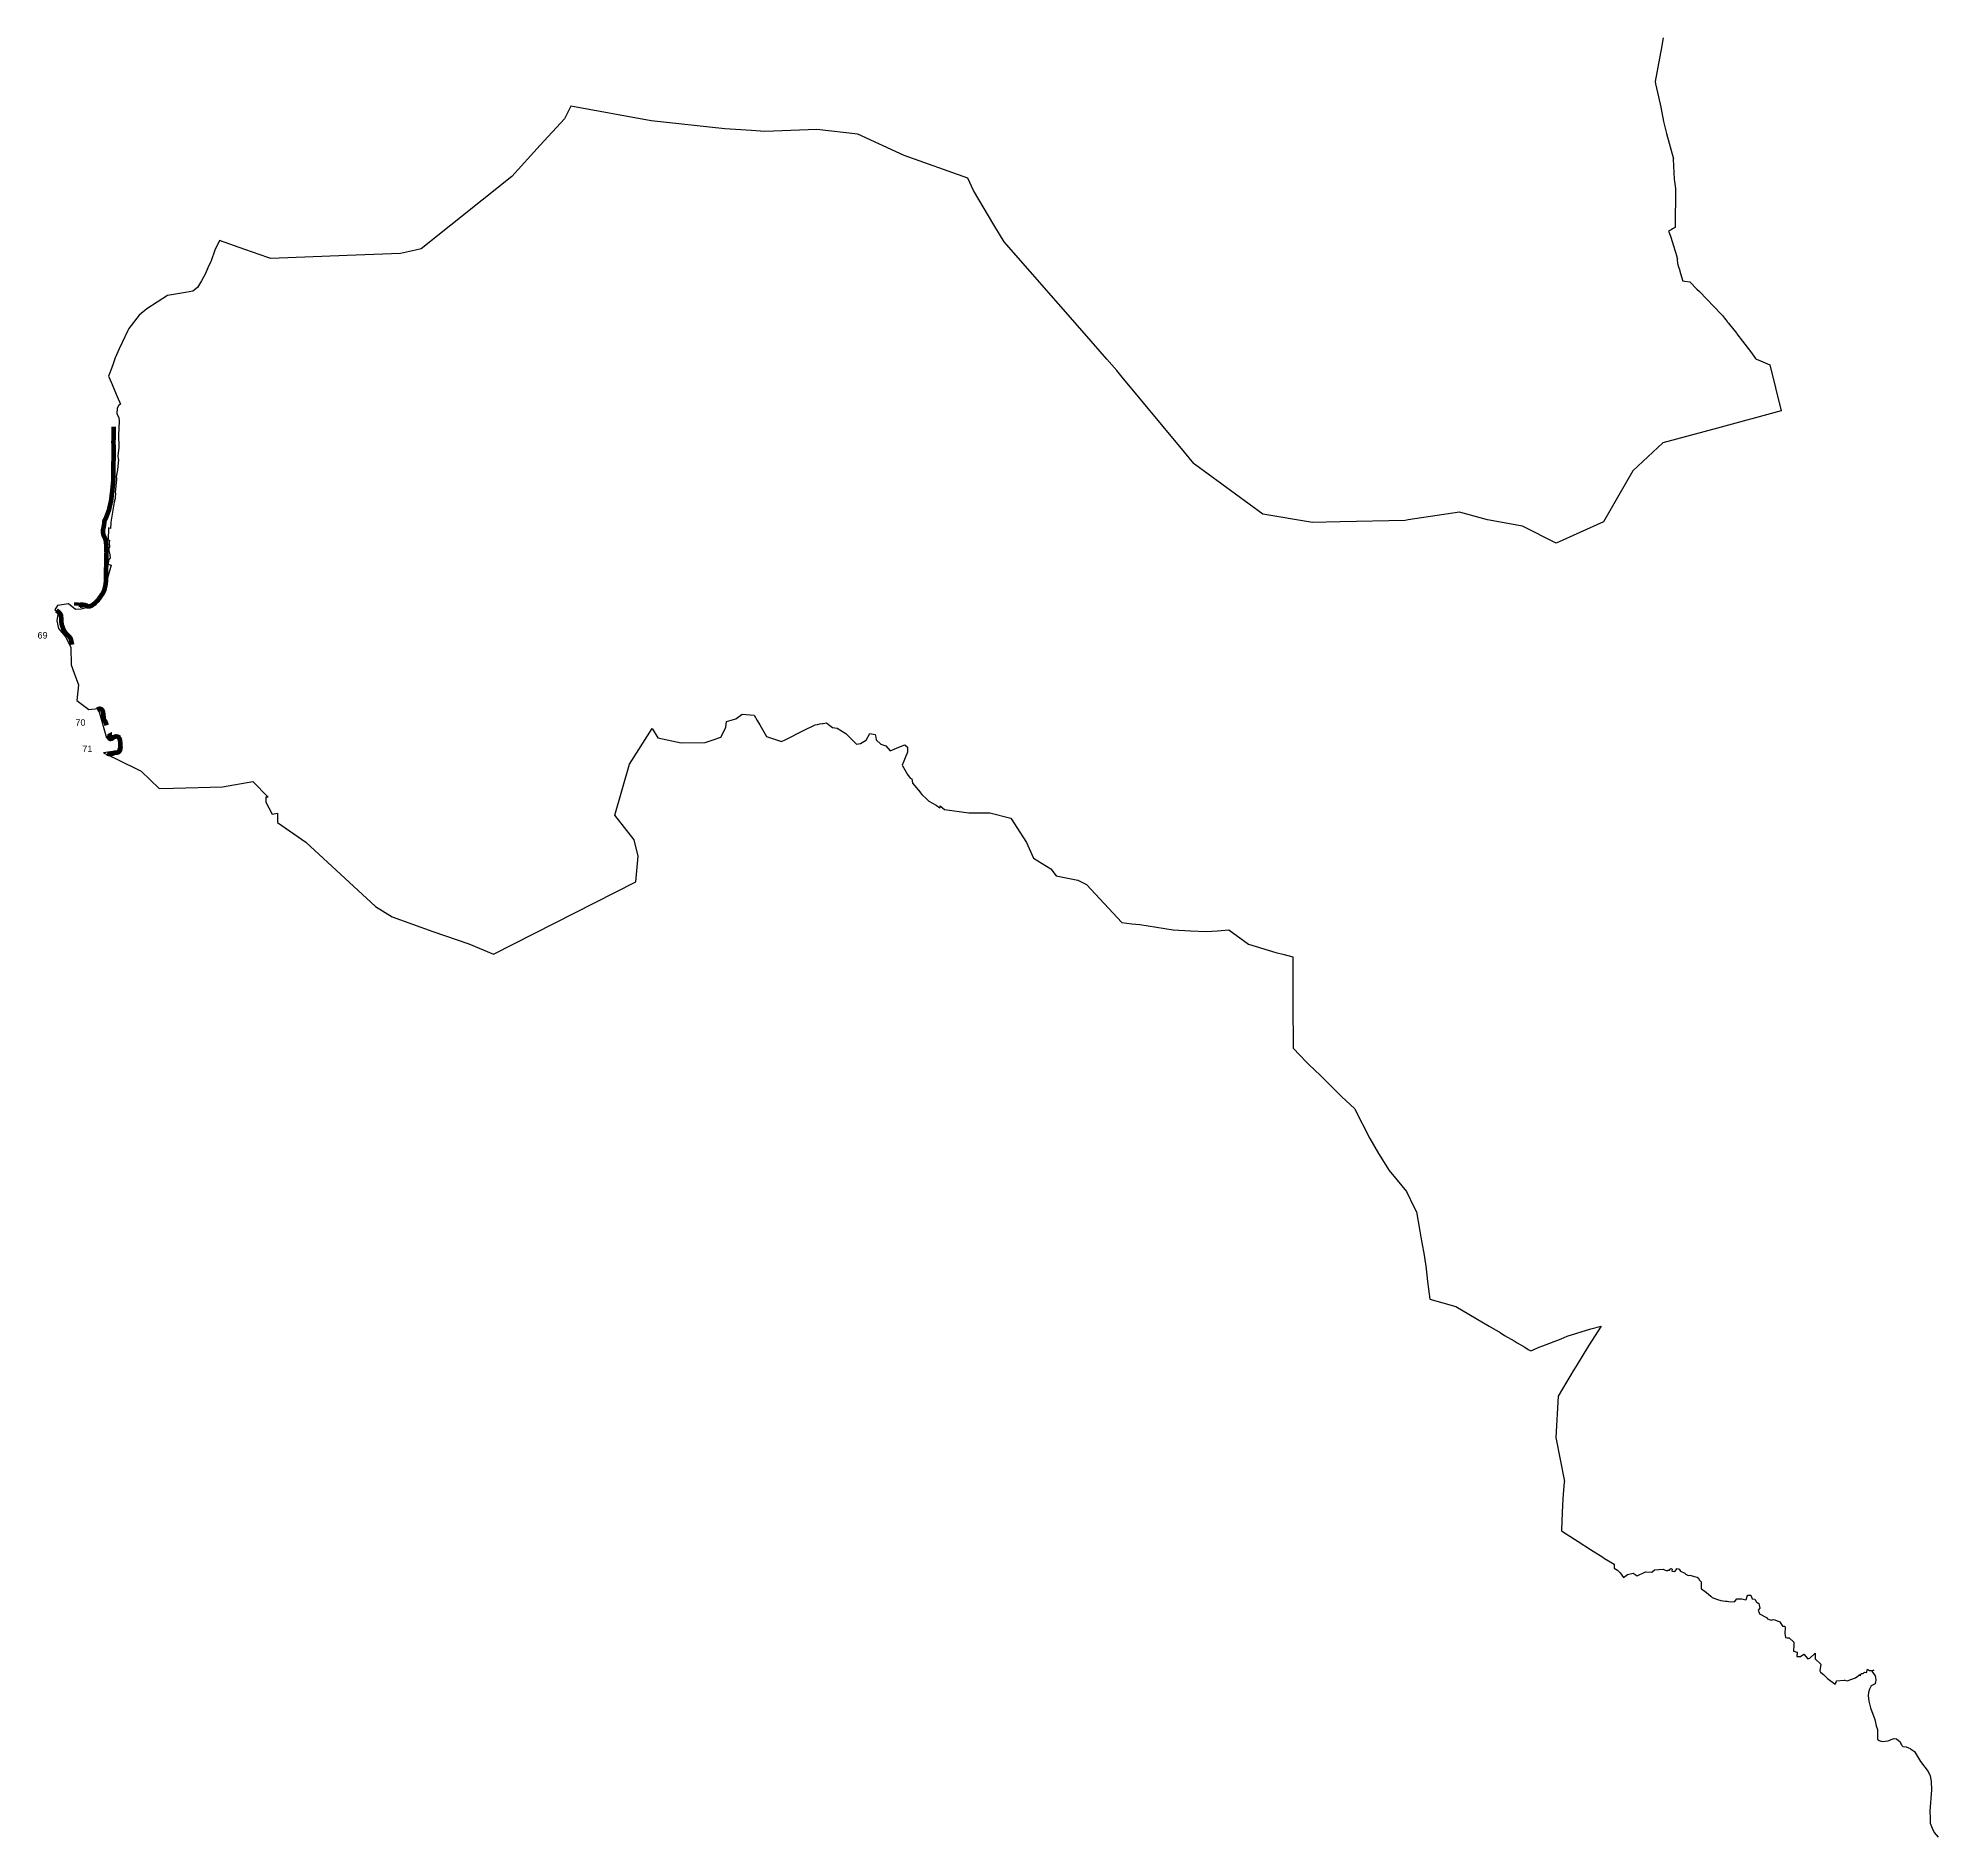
# Model space of a CAD drawing. Header units: metres. Extents: x 266369 to 373402, y 2100587 to 2182485.
# Drawn here: x 266369 to 286828, y 2119965 to 2139343 of the extents above; entities that cross this region are included whole.
import ezdxf

# ---------------------------------------------------------------- set-up
doc = ezdxf.new("R2010")
doc.units = ezdxf.units.M
doc.layers.add('DISTRICT BOUNDRY', color=86, linetype='Continuous')
doc.layers.add('NATURALLY PROTECTED', color=3, linetype='Continuous')
doc.styles.get("Standard").update_dxf_attribs({"font": 'arial.ttf'})

msp = doc.modelspace()

# ---------------------------------------------------------------- linework, layer by layer
at = {"layer": 'DISTRICT BOUNDRY'}
msp.add_polyline3d([(283867, 2139345, 0), (283847, 2139220, 0), (283840, 2139183, 0), (283811, 2139029, 0), (283782, 2138876, 0), (283787, 2138850, 0), (283818, 2138710, 0), (283842, 2138599, 0), (283873, 2138445, 0), (283904, 2138314, 0), (283979, 2138041, 0), (283976, 2138036, 0), (283988, 2137824, 0), (284000, 2137721, 0), (283996, 2137301, 0), (283969, 2137286, 0), (283956, 2137278, 0), (283927, 2137262, 0), (283936, 2137236, 0), (283950, 2137198, 0), (283979, 2137104, 0), (283979, 2137103, 0), (284016, 2136990, 0), (284017, 2136980, 0), (284019, 2136974, 0), (284023, 2136963, 0), (284019, 2136959, 0), (284019, 2136957, 0), (284022, 2136913, 0), (284032, 2136877, 0), (284037, 2136867, 0), (284041, 2136858, 0), (284044, 2136852, 0), (284045, 2136849, 0), (284049, 2136833, 0), (284075, 2136734, 0), (284075, 2136728, 0), (284085, 2136727, 0), (284100, 2136724, 0), (284157, 2136715, 0), (284159, 2136713, 0), (284231, 2136639, 0), (284258, 2136611, 0), (284493, 2136369, 0), (284507, 2136355, 0), (284529, 2136326, 0), (284556, 2136290, 0), (284562, 2136281, 0), (284568, 2136274, 0), (284629, 2136200, 0), (284650, 2136175, 0), (284658, 2136164, 0), (284662, 2136158, 0), (284723, 2136077, 0), (284808, 2135965, 0), (284864, 2135889, 0), (284870, 2135884, 0), (284891, 2135875, 0), (285017, 2135822, 0), (285140, 2135327, 0), (284452, 2135141, 0), (283866, 2134983, 0), (283540, 2134680, 0), (283226, 2134131, 0), (282716, 2133901, 0), (282355, 2134084, 0), (281978, 2134154, 0), (281976, 2134154, 0), (281675, 2134234, 0), (281123, 2134152, 0), (281089, 2134147, 0), (280389, 2134130, 0), (280094, 2134123, 0), (279557, 2134215, 0), (278822, 2134752, 0), (278815, 2134760, 0), (278713, 2134883, 0), (278044, 2135690, 0), (277984, 2135762, 0), (277879, 2135882, 0), (277638, 2136159, 0), (276772, 2137149, 0), (276663, 2137332, 0), (276443, 2137700, 0), (276381, 2137833, 0), (275696, 2138078, 0), (275197, 2138307, 0), (274757, 2138356, 0), (274194, 2138335, 0), (274052, 2138345, 0), (273765, 2138364, 0), (272971, 2138450, 0), (272106, 2138607, 0), (272039, 2138473, 0), (271778, 2138187, 0), (271473, 2137852, 0), (270496, 2137072, 0), (270435, 2137058, 0), (270271, 2137021, 0), (269699, 2136999, 0), (268878, 2136968, 0), (268843, 2136980, 0), (268598, 2137065, 0), (268322, 2137160, 0), (268275, 2137057, 0), (268233, 2136943, 0), (268230, 2136935, 0), (268197, 2136868, 0), (268173, 2136806, 0), (268130, 2136726, 0), (268087, 2136655, 0), (268038, 2136615, 0), (267959, 2136603, 0), (267764, 2136568, 0), (267543, 2136426, 0), (267460, 2136358, 0), (267346, 2136215, 0), (267335, 2136191, 0), (267244, 2135994, 0), (267200, 2135899, 0), (267174, 2135823, 0), (267167, 2135806, 0), (267161, 2135783, 0), (267130, 2135701, 0), (267158, 2135636, 0), (267223, 2135480, 0), (267256, 2135400, 0), (267247, 2135391, 0), (267240, 2135388, 0), (267222, 2135356, 0), (267219, 2135296, 0), (267241, 2135254, 0), (267244, 2135216, 0), (267237, 2135066, 0), (267241, 2134940, 0), (267239, 2134933, 0), (267229, 2134841, 0), (267232, 2134808, 0), (267236, 2134802, 0), (267227, 2134690, 0), (267211, 2134616, 0), (267213, 2134609, 0), (267213, 2134590, 0), (267216, 2134582, 0), (267202, 2134450, 0), (267203, 2134445, 0), (267201, 2134390, 0), (267199, 2134381, 0), (267189, 2134344, 0), (267154, 2134127, 0), (267152, 2134119, 0), (267149, 2134059, 0), (267134, 2134064, 0), (267128, 2134066, 0), (267124, 2133936, 0), (267133, 2133935, 0), (267139, 2133934, 0), (267138, 2133926, 0), (267135, 2133915, 0), (267139, 2133856, 0), (267132, 2133852, 0), (267132, 2133835, 0), (267133, 2133826, 0), (267137, 2133806, 0), (267138, 2133797, 0), (267147, 2133748, 0), (267148, 2133743, 0), (267127, 2133720, 0), (267125, 2133674, 0), (267158, 2133665, 0), (267104, 2133475, 0), (266990, 2133230, 0), (266835, 2133191, 0), (266774, 2133188, 0), (266699, 2133248, 0), (266580, 2133230, 0), (266550, 2133185, 0), (266587, 2133163, 0), (266573, 2133066, 0), (266590, 2132984, 0), (266668, 2132890, 0), (266724, 2132776, 0), (266724, 2132768, 0), (266727, 2132600, 0), (266728, 2132591, 0), (266758, 2132501, 0), (266806, 2132374, 0), (266787, 2132207, 0), (266917, 2132109, 0), (267017, 2132122, 0), (267108, 2131806, 0), (267153, 2131829, 0), (267250, 2131830, 0), (267250, 2131824, 0), (267246, 2131748, 0), (267248, 2131739, 0), (267226, 2131666, 0), (267075, 2131644, 0), (267211, 2131578, 0), (267482, 2131447, 0), (267673, 2131260, 0), (267830, 2131261, 0), (268357, 2131277, 0), (268357, 2131277, 0), (268357, 2131277, 0), (268357, 2131277, 0), (268684, 2131336, 0), (268684, 2131336, 0), (268684, 2131336, 0), (268684, 2131336, 0), (268848, 2131166, 0), (268848, 2131166, 0), (268848, 2131166, 0), (268848, 2131166, 0), (268848, 2131166, 0), (268848, 2131166, 0), (268848, 2131166, 0), (268848, 2131166, 0), (268848, 2131166, 0), (268821, 2131166, 0), (268821, 2131166, 0), (268821, 2131166, 0), (268821, 2131166, 0), (268821, 2131166, 0), (268821, 2131166, 0), (268821, 2131166, 0), (268823, 2131110, 0), (268823, 2131110, 0), (268855, 2131049, 0), (268855, 2131049, 0), (268889, 2130983, 0), (268950, 2130992, 0), (268948, 2130893, 0), (268948, 2130893, 0), (268948, 2130893, 0), (268948, 2130893, 0), (269255, 2130680, 0), (270002, 2129987, 0), (270002, 2129987, 0), (270002, 2129987, 0), (270002, 2129987, 0), (270002, 2129987, 0), (270002, 2129987, 0), (270002, 2129987, 0), (270184, 2129875, 0), (270184, 2129875, 0), (270184, 2129875, 0), (270619, 2129718, 0), (270619, 2129718, 0), (271007, 2129586, 0), (271007, 2129586, 0), (271273, 2129475, 0), (271273, 2129475, 0), (272807, 2130252, 0), (272807, 2130252, 0), (272807, 2130252, 0), (272807, 2130252, 0), (272807, 2130252, 0), (272830, 2130530, 0), (272830, 2130530, 0), (272787, 2130705, 0), (272582, 2130973, 0), (272739, 2131520, 0), (272739, 2131520, 0), (272739, 2131520, 0), (272982, 2131905, 0), (272982, 2131905, 0), (272982, 2131905, 0), (272982, 2131905, 0), (273043, 2131806, 0), (273296, 2131750, 0), (273554, 2131753, 0), (273641, 2131783, 0), (273722, 2131811, 0), (273742, 2131852, 0), (273774, 2131919, 0), (273774, 2131919, 0), (273784, 2131981, 0), (273882, 2132011, 0), (273882, 2132011, 0), (273882, 2132011, 0), (273952, 2132060, 0), (274081, 2132048, 0), (274114, 2131991, 0), (274140, 2131946, 0), (274213, 2131819, 0), (274376, 2131764, 0), (274422, 2131788, 0), (274613, 2131883, 0), (274739, 2131945, 0), (274762, 2131950, 0), (274789, 2131956, 0), (274817, 2131960, 0), (274822, 2131959, 0), (274858, 2131968, 0), (274897, 2131938, 0), (274924, 2131917, 0), (274976, 2131908, 0), (275069, 2131850, 0), (275184, 2131738, 0), (275224, 2131742, 0), (275281, 2131775, 0), (275288, 2131779, 0), (275326, 2131850, 0), (275383, 2131841, 0), (275389, 2131811, 0), (275394, 2131784, 0), (275443, 2131736, 0), (275497, 2131720, 0), (275545, 2131664, 0), (275657, 2131710, 0), (275704, 2131729, 0), (275730, 2131704, 0), (275730, 2131698, 0), (275730, 2131652, 0), (275673, 2131511, 0), (275732, 2131408, 0), (275762, 2131370, 0), (275778, 2131364, 0), (275784, 2131318, 0), (275867, 2131219, 0), (275868, 2131215, 0), (275886, 2131195, 0), (275888, 2131192, 0), (275936, 2131147, 0), (275960, 2131124, 0), (276039, 2131078, 0), (276080, 2131052, 0), (276086, 2131060, 0), (276085, 2131074, 0), (276130, 2131033, 0), (276130, 2131033, 0), (276130, 2131033, 0), (276130, 2131033, 0), (276130, 2131033, 0), (276130, 2131033, 0), (276130, 2131033, 0), (276130, 2131033, 0), (276130, 2131033, 0), (276130, 2131033, 0), (276130, 2131033, 0), (276130, 2131033, 0), (276130, 2131033, 0), (276130, 2131033, 0), (276130, 2131033, 0), (276130, 2131033, 0), (276393, 2130996, 0), (276393, 2130996, 0), (276393, 2130996, 0), (276393, 2130996, 0), (276393, 2130996, 0), (276393, 2130996, 0), (276393, 2130996, 0), (276393, 2130996, 0), (276393, 2130996, 0), (276618, 2130996, 0), (276618, 2130996, 0), (276844, 2130939, 0), (276844, 2130939, 0), (276844, 2130939, 0), (276844, 2130939, 0), (276844, 2130939, 0), (276844, 2130939, 0), (277013, 2130676, 0), (277013, 2130676, 0), (277088, 2130507, 0), (277276, 2130394, 0), (277276, 2130394, 0), (277333, 2130319, 0), (277333, 2130319, 0), (277564, 2130272, 0), (277658, 2130226, 0), (278041, 2129817, 0), (278148, 2129801, 0), (278234, 2129795, 0), (278234, 2129795, 0), (278234, 2129795, 0), (278234, 2129795, 0), (278592, 2129737, 0), (278780, 2129727, 0), (278948, 2129718, 0), (279069, 2129725, 0), (279193, 2129735, 0), (279403, 2129581, 0), (279696, 2129494, 0), (279699, 2129493, 0), (279789, 2129470, 0), (279882, 2129446, 0), (279879, 2129399, 0), (279881, 2129041, 0), (279881, 2128928, 0), (279881, 2128898, 0), (279885, 2128516, 0), (279886, 2128461, 0), (280029, 2128310, 0), (280052, 2128286, 0), (280180, 2128169, 0), (280372, 2127972, 0), (280410, 2127937, 0), (280544, 2127813, 0), (280547, 2127806, 0), (280710, 2127489, 0), (280803, 2127327, 0), (280918, 2127144, 0), (281003, 2127041, 0), (281106, 2126918, 0), (281189, 2126746, 0), (281211, 2126698, 0), (281248, 2126492, 0), (281258, 2126426, 0), (281269, 2126368, 0), (281294, 2126233, 0), (281306, 2126158, 0), (281312, 2126119, 0), (281331, 2125950, 0), (281355, 2125757, 0), (281637, 2125679, 0), (281993, 2125466, 0), (282113, 2125399, 0), (282160, 2125368, 0), (282265, 2125309, 0), (282296, 2125287, 0), (282380, 2125240, 0), (282414, 2125217, 0), (282444, 2125201, 0), (282532, 2125241, 0), (282571, 2125256, 0), (282770, 2125330, 0), (282833, 2125361, 0), (283089, 2125440, 0), (283202, 2125468, 0), (283063, 2125254, 0), (282931, 2125038, 0), (282900, 2124986, 0), (282874, 2124944, 0), (282831, 2124872, 0), (282736, 2124714, 0), (282714, 2124270, 0), (282806, 2123795, 0), (282801, 2123790, 0), (282789, 2123608, 0), (282780, 2123461, 0), (282773, 2123269, 0), (282773, 2123264, 0), (282825, 2123230, 0), (282954, 2123147, 0), (283087, 2123063, 0), (283217, 2122980, 0), (283238, 2122965, 0), (283339, 2122905, 0), (283340, 2122862, 0), (283375, 2122841, 0), (283405, 2122812, 0), (283440, 2122760, 0), (283484, 2122791, 0), (283545, 2122806, 0), (283588, 2122780, 0), (283679, 2122822, 0), (283746, 2122817, 0), (283774, 2122844, 0), (283868, 2122851, 0), (283891, 2122841, 0), (283912, 2122832, 0), (283918, 2122840, 0), (283936, 2122838, 0), (283945, 2122851, 0), (283950, 2122857, 0), (283965, 2122849, 0), (283961, 2122827, 0), (283995, 2122826, 0), (284018, 2122858, 0), (284039, 2122851, 0), (284055, 2122828, 0), (284103, 2122808, 0), (284104, 2122801, 0), (284137, 2122783, 0), (284155, 2122787, 0), (284190, 2122775, 0), (284192, 2122775, 0), (284233, 2122763, 0), (284249, 2122755, 0), (284255, 2122734, 0), (284277, 2122714, 0), (284277, 2122642, 0), (284280, 2122640, 0), (284335, 2122599, 0), (284381, 2122561, 0), (284395, 2122546, 0), (284452, 2122525, 0), (284491, 2122512, 0), (284491, 2122512, 0), (284540, 2122505, 0), (284558, 2122504, 0), (284574, 2122503, 0), (284636, 2122500, 0), (284663, 2122530, 0), (284715, 2122532, 0), (284758, 2122521, 0), (284761, 2122524, 0), (284765, 2122528, 0), (284766, 2122534, 0), (284771, 2122558, 0), (284781, 2122569, 0), (284789, 2122569, 0), (284795, 2122569, 0), (284813, 2122570, 0), (284825, 2122532, 0), (284827, 2122529, 0), (284856, 2122528, 0), (284875, 2122493, 0), (284880, 2122490, 0), (284900, 2122480, 0), (284908, 2122429, 0), (284892, 2122410, 0), (284902, 2122379, 0), (284905, 2122369, 0), (284980, 2122330, 0), (284993, 2122314, 0), (285010, 2122309, 0), (285033, 2122301, 0), (285051, 2122308, 0), (285071, 2122303, 0), (285096, 2122293, 0), (285102, 2122291, 0), (285108, 2122289, 0), (285125, 2122282, 0), (285154, 2122235, 0), (285178, 2122238, 0), (285181, 2122219, 0), (285179, 2122160, 0), (285184, 2122115, 0), (285202, 2122109, 0), (285226, 2122109, 0), (285276, 2122065, 0), (285277, 2122031, 0), (285272, 2121967, 0), (285312, 2121955, 0), (285309, 2121910, 0), (285346, 2121908, 0), (285383, 2121934, 0), (285425, 2121885, 0), (285446, 2121891, 0), (285497, 2121939, 0), (285505, 2121947, 0), (285505, 2121929, 0), (285506, 2121885, 0), (285567, 2121828, 0), (285555, 2121756, 0), (285564, 2121742, 0), (285593, 2121714, 0), (285636, 2121672, 0), (285721, 2121610, 0), (285731, 2121628, 0), (285736, 2121647, 0), (285817, 2121654, 0), (285824, 2121654, 0), (285848, 2121647, 0), (285938, 2121680, 0), (285985, 2121714, 0), (285990, 2121701, 0), (285990, 2121702, 0), (285991, 2121702, 0), (286001, 2121726, 0), (286022, 2121726, 0), (286035, 2121739, 0), (286058, 2121738, 0), (286068, 2121774, 0), (286091, 2121758, 0), (286112, 2121760, 0), (286136, 2121762, 0), (286115, 2121753, 0), (286150, 2121702, 0), (286153, 2121683, 0), (286159, 2121653, 0), (286150, 2121617, 0), (286151, 2121616, 0), (286109, 2121594, 0), (286089, 2121558, 0), (286079, 2121520, 0), (286077, 2121488, 0), (286082, 2121430, 0), (286101, 2121358, 0), (286147, 2121231, 0), (286162, 2121162, 0), (286176, 2121124, 0), (286176, 2121081, 0), (286176, 2121052, 0), (286177, 2121032, 0), (286177, 2121018, 0), (286193, 2121003, 0), (286225, 2120994, 0), (286290, 2121002, 0), (286309, 2121010, 0), (286324, 2121016, 0), (286355, 2121025, 0), (286382, 2121021, 0), (286419, 2120992, 0), (286428, 2120970, 0), (286434, 2120958, 0), (286437, 2120952, 0), (286448, 2120941, 0), (286485, 2120935, 0), (286511, 2120926, 0), (286528, 2120920, 0), (286533, 2120916, 0), (286573, 2120885, 0), (286638, 2120778, 0), (286720, 2120671, 0), (286745, 2120625, 0), (286755, 2120562, 0), (286758, 2120474, 0), (286739, 2120245, 0), (286742, 2120175, 0), (286742, 2120171, 0), (286745, 2120115, 0), (286763, 2120061, 0), (286786, 2120014, 0), (286828, 2119963, 0)], dxfattribs=at)
at = {"layer": 'NATURALLY PROTECTED', "const_width": 50, "flags": 128}
for points in [[(267183, 2135157), (267185, 2135115), (267182, 2134993), (267184, 2134859), (267181, 2134728), (267181, 2134588), (267172, 2134491), (267157, 2134363), (267134, 2134261), (267102, 2134175), (267086, 2134145), (267083, 2134130), (267081, 2134097), (267068, 2134037), (267068, 2134022), (267075, 2133988), (267093, 2133949), (267100, 2133924), (267104, 2133888), (267107, 2133803), (267104, 2133670), (267101, 2133546), (267101, 2133490), (267095, 2133444), (267083, 2133395), (267066, 2133360), (267017, 2133290), (266977, 2133251), (266949, 2133230), (266925, 2133220), (266902, 2133222), (266889, 2133231), (266870, 2133236), (266841, 2133231), (266839, 2133238), (266807, 2133237), (266781, 2133239), (266781, 2133229)], [(266568, 2133177), (266583, 2133166), (266605, 2133146), (266616, 2133127), (266619, 2133102), (266619, 2133062), (266627, 2133018), (266646, 2132966), (266669, 2132932), (266704, 2132897), (266722, 2132872), (266730, 2132838), (266736, 2132808)], [(267006, 2132107), (267026, 2132117), (267036, 2132118), (267050, 2132114), (267062, 2132104), (267068, 2132090), (267073, 2132058), (267078, 2132007), (267084, 2131991), (267094, 2131980), (267102, 2131962), (267109, 2131940)], [(267141, 2131857), (267142, 2131855), (267142, 2131838), (267138, 2131820), (267136, 2131804), (267139, 2131798), (267150, 2131793), (267163, 2131795), (267185, 2131812), (267210, 2131820), (267226, 2131818), (267236, 2131811), (267246, 2131797), (267252, 2131779), (267257, 2131740), (267258, 2131699), (267253, 2131672), (267243, 2131657), (267231, 2131648), (267218, 2131645), (267208, 2131645), (267196, 2131644), (267180, 2131637), (267164, 2131632), (267153, 2131629), (267137, 2131630), (267123, 2131633), (267114, 2131636)]]:
    msp.add_lwpolyline(points, dxfattribs=at)

# ---------------------------------------------------------------- texts
at = {"layer": 'NATURALLY PROTECTED', "char_height": 70, "attachment_point": 1}
for s, insert in [('69', (266364, 2132944)), ('70', (266772, 2132005)), ('71', (266846, 2131721))]:
    msp.add_mtext_dynamic_manual_height_columns(s, width=95.17, gutter_width=1, heights=[0], dxfattribs=dict(at, insert=insert))

doc.saveas('drawing.dxf')
